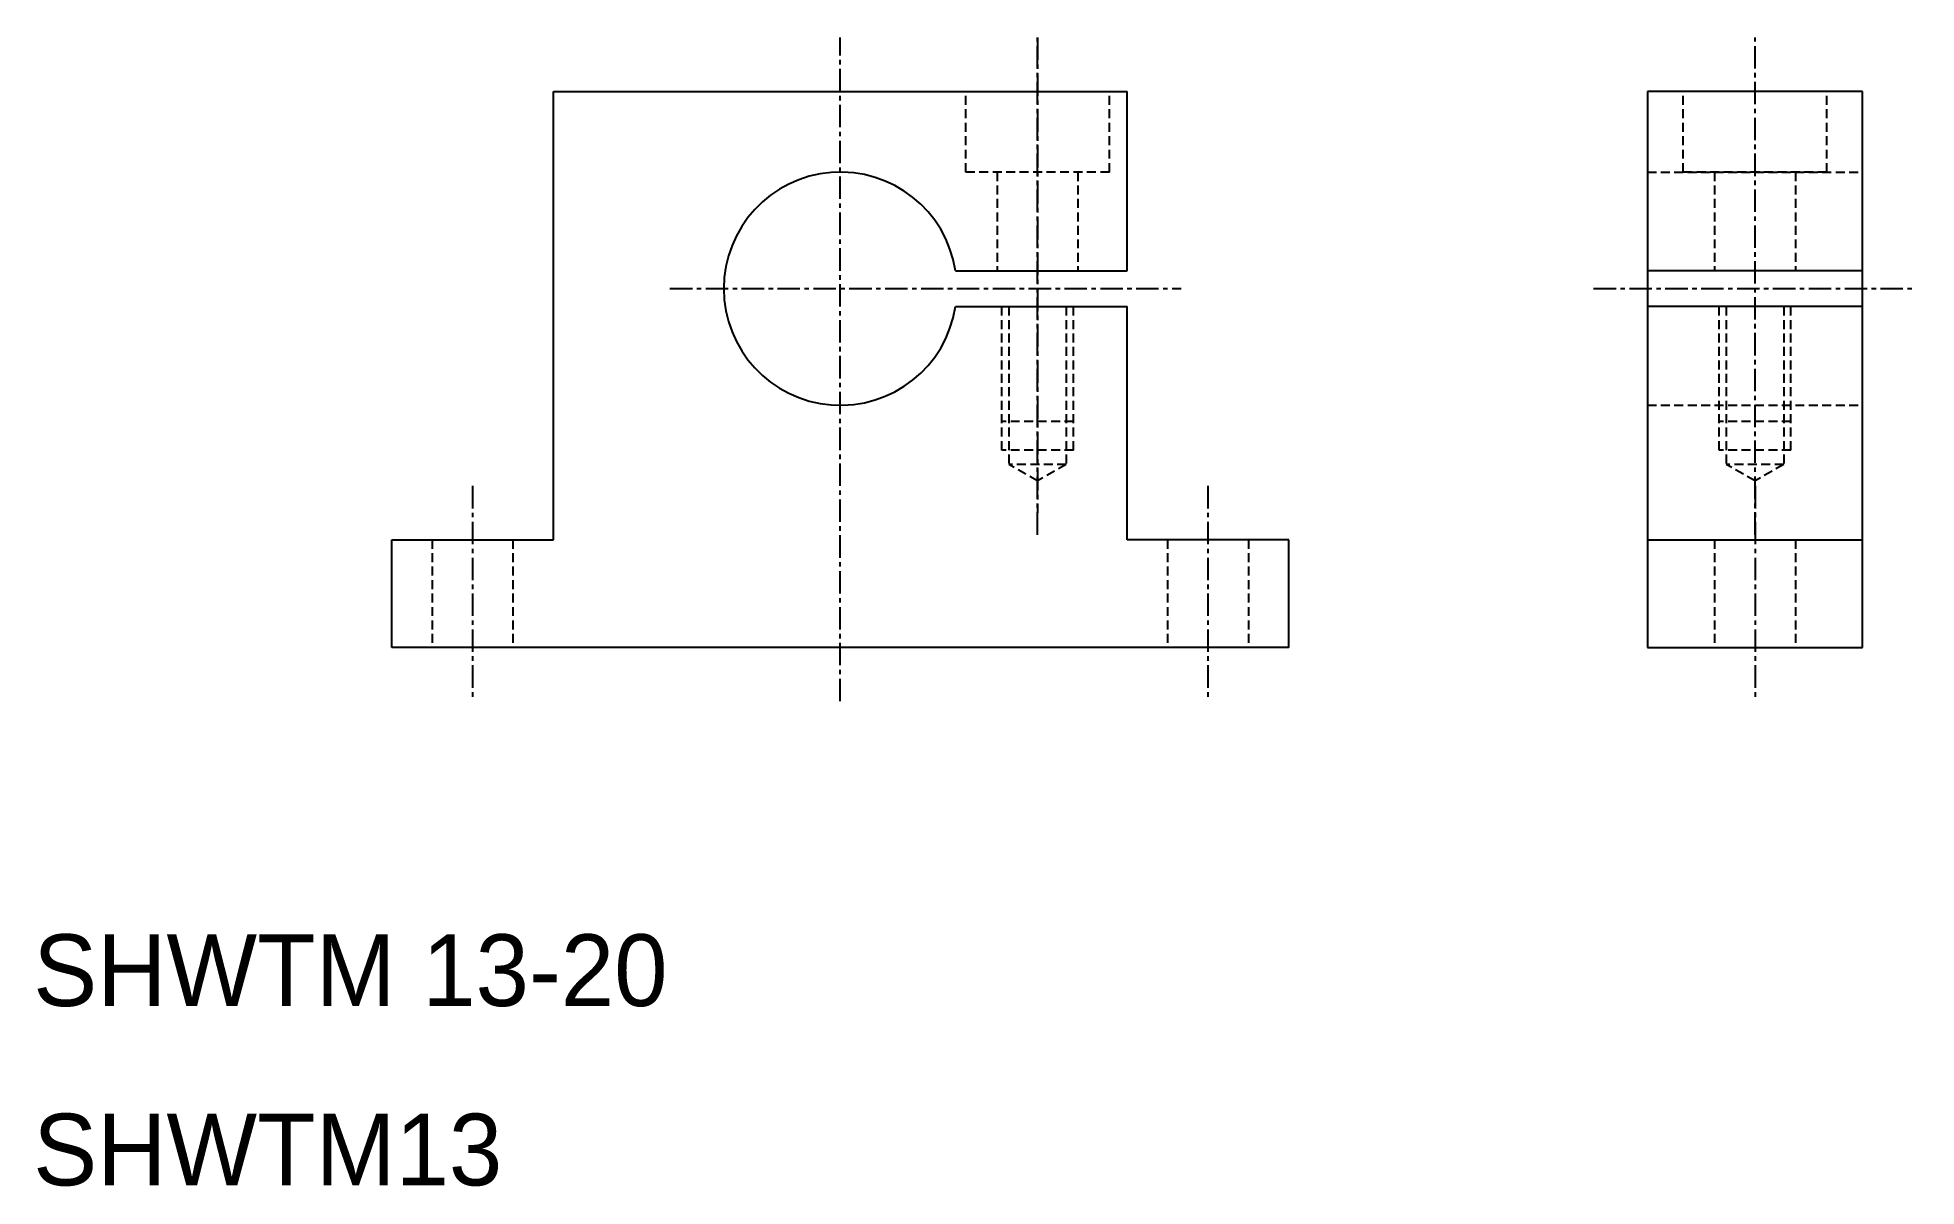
# Model space of a CAD drawing. Extents: x 10 to 115, y 10 to 74.
import ezdxf

# ---------------------------------------------------------------- set-up
doc = ezdxf.new("R2010")
doc.units = 0
doc.linetypes.add('CENTER', pattern=[2, 1.25, -0.25, 0.25, -0.25])
doc.linetypes.add('DASHED', pattern=[0.75, 0.5, -0.25])
doc.layers.get('0').update_dxf_attribs({"linetype": 'CONTINUOUS'})
doc.layers.add('CENTER', color=1, linetype='CENTER')

msp = doc.modelspace()

# ---------------------------------------------------------------- linework, layer by layer
at = {"color": 7, "linetype": 'CONTINUOUS'}
for p, q in [((39, 71), (55, 71)), ((39, 46), (39, 71)), ((55, 71), (71, 71)), ((71, 61), (71, 71)), ((100, 71), (100, 40)), ((112, 71), (100, 71)), ((112, 40), (112, 71)), ((61.42, 61), (71, 61)), ((112, 61), (100, 61)), ((61.42, 59), (71, 59)), ((71, 46), (71, 59)), ((112, 59), (100, 59)), ((30, 40), (30, 46)), ((30, 46), (39, 46)), ((80, 46), (71, 46)), ((80, 40), (80, 46)), ((100, 46), (112, 46)), ((80, 40), (30, 40)), ((100, 40), (112, 40))]:
    msp.add_line(p, q, dxfattribs=at)
at = {"color": 3, "linetype": 'DASHED'}
for p, q in [((62, 66.5), (62, 71)), ((70, 66.5), (70, 71)), ((102, 66.5), (102, 71)), ((110, 66.5), (110, 71)), ((70, 66.5), (62, 66.5)), ((63.75, 66.5), (63.75, 61)), ((68.25, 66.5), (68.25, 61)), ((100, 66.5), (112, 66.5)), ((110, 66.5), (102, 66.5)), ((103.75, 66.5), (103.75, 61)), ((108.25, 66.5), (108.25, 61)), ((64, 51), (64, 59)), ((64.4, 59), (64.4, 50.2)), ((67.6, 59), (67.6, 50.2)), ((68, 51), (68, 59)), ((104, 51), (104, 59)), ((104.4, 59), (104.4, 50.2)), ((107.6, 59), (107.6, 50.2)), ((108, 51), (108, 59)), ((100, 53.5), (112, 53.5)), ((68, 52.6), (64, 52.6)), ((108, 52.6), (104, 52.6)), ((68, 51), (64, 51)), ((108, 51), (104, 51)), ((67.6, 50.2), (64.4, 50.2)), ((66, 49.28), (64.4, 50.2)), ((67.6, 50.2), (66, 49.28)), ((107.6, 50.2), (104.4, 50.2)), ((106, 49.28), (104.4, 50.2)), ((107.6, 50.2), (106, 49.28)), ((32.25, 46), (32.25, 40)), ((36.75, 46), (36.75, 40)), ((73.25, 46), (73.25, 40)), ((77.75, 46), (77.75, 40)), ((103.75, 46), (103.75, 40)), ((108.25, 46), (108.25, 40))]:
    msp.add_line(p, q, dxfattribs=at)
at = {"color": 7, "linetype": 'CONTINUOUS'}
msp.add_arc((55, 60), 6.5, 8.8499, 351.1501, dxfattribs=at)
at = {"layer": 'CENTER', "color": 1, "linetype": 'CENTER'}
for p, q in [((55, 37), (55, 74)), ((66, 74), (66, 47.5)), ((66, 46.28), (66, 74)), ((106, 46.28), (106, 74)), ((45.5, 60), (74, 60)), ((97, 60), (115, 60)), ((34.5, 49), (34.5, 37)), ((75.5, 49), (75.5, 37)), ((106, 49), (106, 37))]:
    msp.add_line(p, q, dxfattribs=at)

# ---------------------------------------------------------------- texts
at = {"color": 7, "linetype": 'CONTINUOUS'}
for s, p in [('SHWTM 13-20', (10, 20)), ('SHWTM13', (10, 10))]:
    msp.add_text(s, height=4, dxfattribs=at).set_placement(p)

doc.saveas('drawing.dxf')
